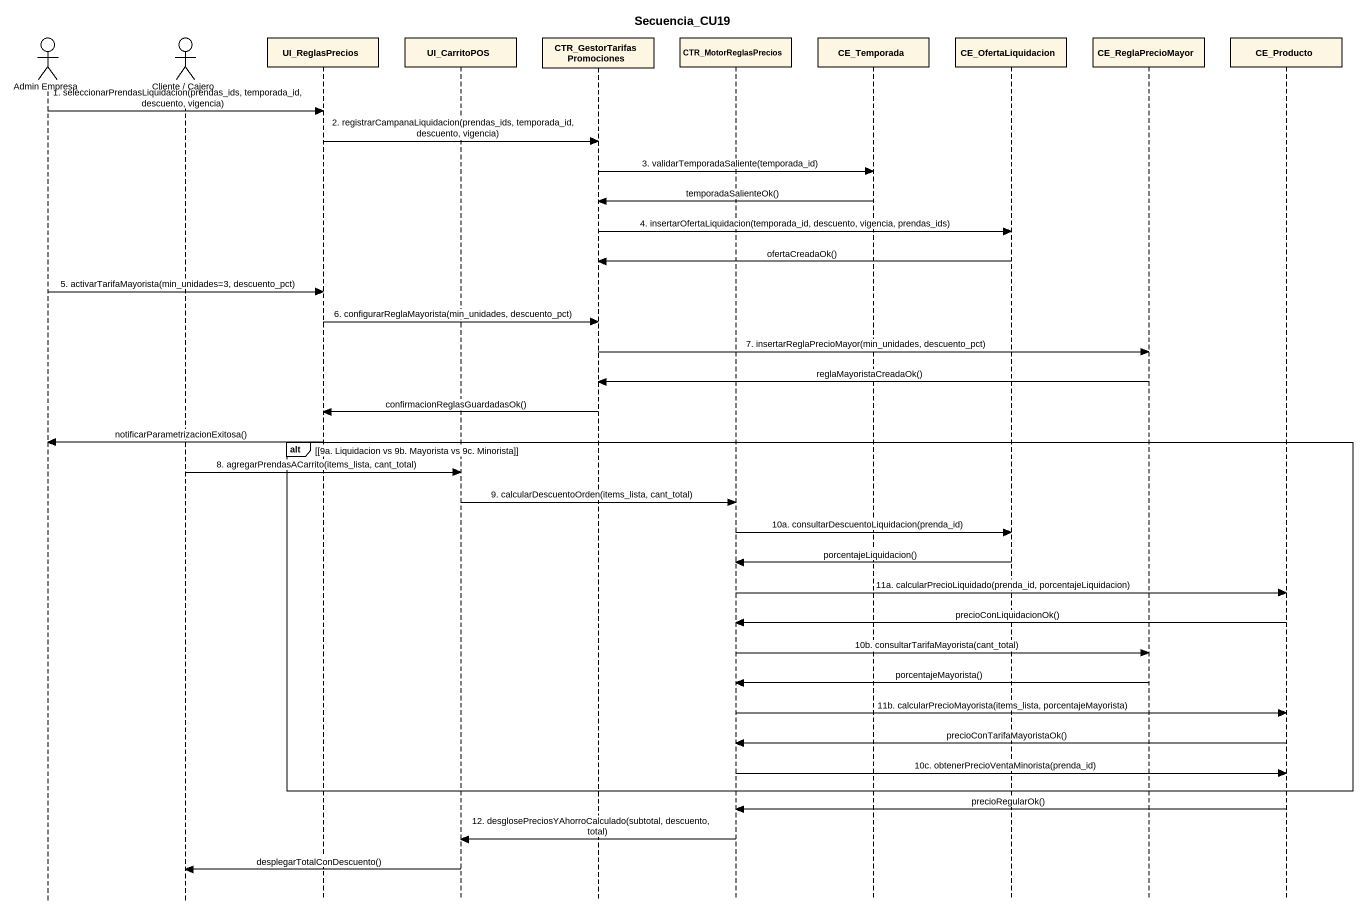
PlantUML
@startuml
title Secuencia_CU19
hide footbox
actor "Admin Empresa" as Admin_Empresa
actor "Cliente / Cajero" as Cliente_Cajero
participant UI_ReglasPrecios
participant UI_CarritoPOS
participant CTR_GestorTarifasPromociones
participant CTR_MotorReglasPrecios
participant CE_Temporada
participant CE_OfertaLiquidacion
participant CE_ReglaPrecioMayor
participant CE_Producto

Admin_Empresa -> UI_ReglasPrecios : 1. seleccionarPrendasLiquidacion(prendas_ids, temporada_id, descuento, vigencia)
UI_ReglasPrecios -> CTR_GestorTarifasPromociones : 2. registrarCampanaLiquidacion(prendas_ids, temporada_id, descuento, vigencia)
CTR_GestorTarifasPromociones -> CE_Temporada : 3. validarTemporadaSaliente(temporada_id)
CE_Temporada -> CTR_GestorTarifasPromociones : temporadaSalienteOk()
CTR_GestorTarifasPromociones -> CE_OfertaLiquidacion : 4. insertarOfertaLiquidacion(temporada_id, descuento, vigencia, prendas_ids)
CE_OfertaLiquidacion -> CTR_GestorTarifasPromociones : ofertaCreadaOk()
Admin_Empresa -> UI_ReglasPrecios : 5. activarTarifaMayorista(min_unidades=3, descuento_pct)
UI_ReglasPrecios -> CTR_GestorTarifasPromociones : 6. configurarReglaMayorista(min_unidades, descuento_pct)
CTR_GestorTarifasPromociones -> CE_ReglaPrecioMayor : 7. insertarReglaPrecioMayor(min_unidades, descuento_pct)
CE_ReglaPrecioMayor -> CTR_GestorTarifasPromociones : reglaMayoristaCreadaOk()
CTR_GestorTarifasPromociones -> UI_ReglasPrecios : confirmacionReglasGuardadasOk()
alt [9a. Liquidacion vs 9b. Mayorista vs 9c. Minorista]
  UI_ReglasPrecios -> Admin_Empresa : notificarParametrizacionExitosa()
  Cliente_Cajero -> UI_CarritoPOS : 8. agregarPrendasACarrito(items_lista, cant_total)
  UI_CarritoPOS -> CTR_MotorReglasPrecios : 9. calcularDescuentoOrden(items_lista, cant_total)
  CTR_MotorReglasPrecios -> CE_OfertaLiquidacion : 10a. consultarDescuentoLiquidacion(prenda_id)
  CE_OfertaLiquidacion -> CTR_MotorReglasPrecios : porcentajeLiquidacion()
  CTR_MotorReglasPrecios -> CE_Producto : 11a. calcularPrecioLiquidado(prenda_id, porcentajeLiquidacion)
  CE_Producto -> CTR_MotorReglasPrecios : precioConLiquidacionOk()
  CTR_MotorReglasPrecios -> CE_ReglaPrecioMayor : 10b. consultarTarifaMayorista(cant_total)
  CE_ReglaPrecioMayor -> CTR_MotorReglasPrecios : porcentajeMayorista()
  CTR_MotorReglasPrecios -> CE_Producto : 11b. calcularPrecioMayorista(items_lista, porcentajeMayorista)
  CE_Producto -> CTR_MotorReglasPrecios : precioConTarifaMayoristaOk()
  CTR_MotorReglasPrecios -> CE_Producto : 10c. obtenerPrecioVentaMinorista(prenda_id)
end
CE_Producto -> CTR_MotorReglasPrecios : precioRegularOk()
CTR_MotorReglasPrecios -> UI_CarritoPOS : 12. desglosePreciosYAhorroCalculado(subtotal, descuento, total)
UI_CarritoPOS -> Cliente_Cajero : desplegarTotalConDescuento()
@enduml
